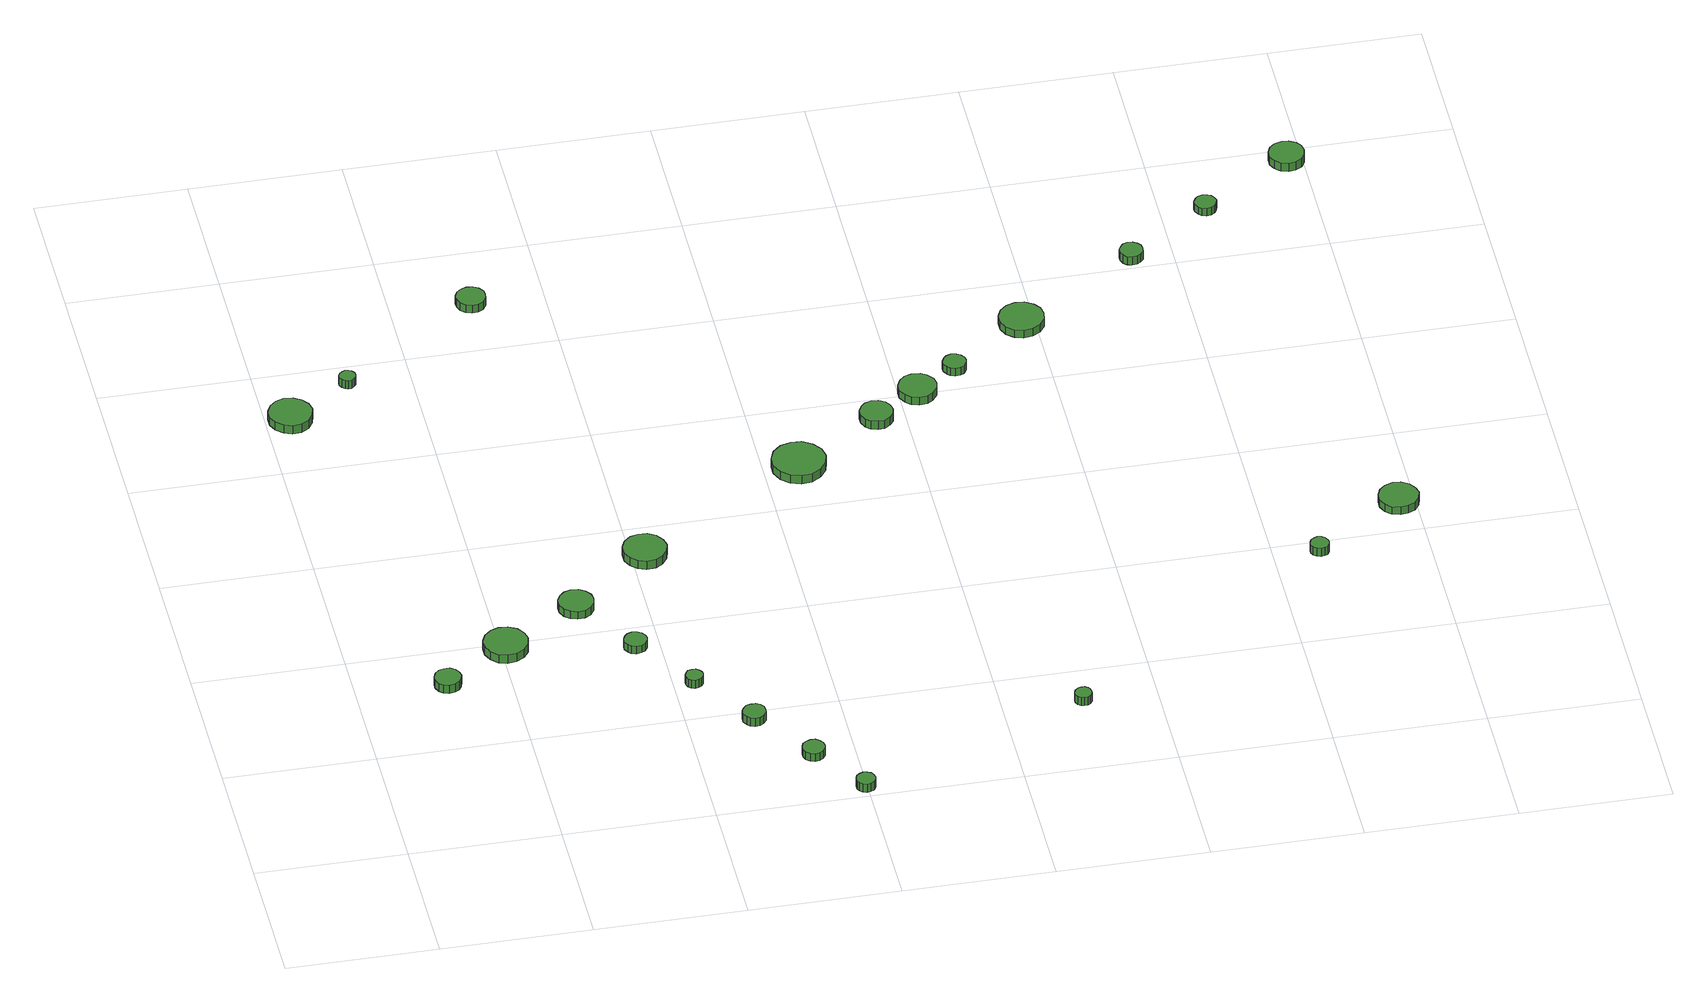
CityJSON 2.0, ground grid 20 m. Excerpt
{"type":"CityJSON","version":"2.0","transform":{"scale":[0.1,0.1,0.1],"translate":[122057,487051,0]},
"CityObjects":{
"tree1":{"type":"SolitaryVegetationObject","attributes":{"function":"something"},"geometry":[{"type":"MultiSurface","lod":"1","boundaries":[[[0,1,2,3,4,5,6,7,8,9,10,11,12,13,14]],[[15,16,17,18,19,20,21,22,23,24,25,26,27,28,29]],[[0,29,28,1]],[[1,28,27,2]],[[2,27,26,3]],[[3,26,25,4]],[[4,25,24,5]],[[5,24,23,6]],[[6,23,22,7]],[[7,22,21,8]],[[8,21,20,9]],[[9,20,19,10]],[[10,19,18,11]],[[11,18,17,12]],[[12,17,16,13]],[[13,16,15,14]],[[14,15,29,0]]]}]},
"tree2":{"type":"SolitaryVegetationObject","attributes":{"function":"something"},"geometry":[{"type":"MultiSurface","lod":"1","boundaries":[[[30,31,32,33,34,35,36,37,38,39,40,41,42,43,44]],[[45,46,47,48,49,50,51,52,53,54,55,56,57,58,59]],[[30,59,58,31]],[[31,58,57,32]],[[32,57,56,33]],[[33,56,55,34]],[[34,55,54,35]],[[35,54,53,36]],[[36,53,52,37]],[[37,52,51,38]],[[38,51,50,39]],[[39,50,49,40]],[[40,49,48,41]],[[41,48,47,42]],[[42,47,46,43]],[[43,46,45,44]],[[44,45,59,30]]]}]},
"tree3":{"type":"SolitaryVegetationObject","attributes":{"function":"something"},"geometry":[{"type":"MultiSurface","lod":"1","boundaries":[[[60,61,62,63,64,65,66,67,68,69,70,71,72,73,74]],[[75,76,77,78,79,80,81,82,83,84,85,86,87,88,89]],[[60,89,88,61]],[[61,88,87,62]],[[62,87,86,63]],[[63,86,85,64]],[[64,85,84,65]],[[65,84,83,66]],[[66,83,82,67]],[[67,82,81,68]],[[68,81,80,69]],[[69,80,79,70]],[[70,79,78,71]],[[71,78,77,72]],[[72,77,76,73]],[[73,76,75,74]],[[74,75,89,60]]]}]},
"tree4":{"type":"SolitaryVegetationObject","attributes":{"function":"something"},"geometry":[{"type":"MultiSurface","lod":"1","boundaries":[[[90,91,92,93,94,95,96,97,98,99,100,101,102,103,104]],[[105,106,107,108,109,110,111,112,113,114,115,116,117,118,119]],[[90,119,118,91]],[[91,118,117,92]],[[92,117,116,93]],[[93,116,115,94]],[[94,115,114,95]],[[95,114,113,96]],[[96,113,112,97]],[[97,112,111,98]],[[98,111,110,99]],[[99,110,109,100]],[[100,109,108,101]],[[101,108,107,102]],[[102,107,106,103]],[[103,106,105,104]],[[104,105,119,90]]]}]},
"tree5":{"type":"SolitaryVegetationObject","attributes":{"function":"something"},"geometry":[{"type":"MultiSurface","lod":"1","boundaries":[[[120,121,122,123,124,125,126,127,128,129,130,131,132,133,134]],[[135,136,137,138,139,140,141,142,143,144,145,146,147,148,149]],[[120,149,148,121]],[[121,148,147,122]],[[122,147,146,123]],[[123,146,145,124]],[[124,145,144,125]],[[125,144,143,126]],[[126,143,142,127]],[[127,142,141,128]],[[128,141,140,129]],[[129,140,139,130]],[[130,139,138,131]],[[131,138,137,132]],[[132,137,136,133]],[[133,136,135,134]],[[134,135,149,120]]]}]},
"tree6":{"type":"SolitaryVegetationObject","attributes":{"function":"something"},"geometry":[{"type":"MultiSurface","lod":"1","boundaries":[[[150,151,152,153,154,155,156,157,158,159,160,161,162,163,164]],[[165,166,167,168,169,170,171,172,173,174,175,176,177,178,179]],[[150,179,178,151]],[[151,178,177,152]],[[152,177,176,153]],[[153,176,175,154]],[[154,175,174,155]],[[155,174,173,156]],[[156,173,172,157]],[[157,172,171,158]],[[158,171,170,159]],[[159,170,169,160]],[[160,169,168,161]],[[161,168,167,162]],[[162,167,166,163]],[[163,166,165,164]],[[164,165,179,150]]]}]},
"tree7":{"type":"SolitaryVegetationObject","attributes":{"function":"something"},"geometry":[{"type":"MultiSurface","lod":"1","boundaries":[[[180,181,182,183,184,185,186,187,188,189,190,191,192,193,194]],[[195,196,197,198,199,200,201,202,203,204,205,206,207,208,209]],[[180,209,208,181]],[[181,208,207,182]],[[182,207,206,183]],[[183,206,205,184]],[[184,205,204,185]],[[185,204,203,186]],[[186,203,202,187]],[[187,202,201,188]],[[188,201,200,189]],[[189,200,199,190]],[[190,199,198,191]],[[191,198,197,192]],[[192,197,196,193]],[[193,196,195,194]],[[194,195,209,180]]]}]},
"tree8":{"type":"SolitaryVegetationObject","attributes":{"function":"something"},"geometry":[{"type":"MultiSurface","lod":"1","boundaries":[[[210,211,212,213,214,215,216,217,218,219,220,221,222,223,224]],[[225,226,227,228,229,230,231,232,233,234,235,236,237,238,239]],[[210,239,238,211]],[[211,238,237,212]],[[212,237,236,213]],[[213,236,235,214]],[[214,235,234,215]],[[215,234,233,216]],[[216,233,232,217]],[[217,232,231,218]],[[218,231,230,219]],[[219,230,229,220]],[[220,229,228,221]],[[221,228,227,222]],[[222,227,226,223]],[[223,226,225,224]],[[224,225,239,210]]]}]},
"tree9":{"type":"SolitaryVegetationObject","attributes":{"function":"something"},"geometry":[{"type":"MultiSurface","lod":"1","boundaries":[[[240,241,242,243,244,245,246,247,248,249,250,251,252,253,254]],[[255,256,257,258,259,260,261,262,263,264,265,266,267,268,269]],[[240,269,268,241]],[[241,268,267,242]],[[242,267,266,243]],[[243,266,265,244]],[[244,265,264,245]],[[245,264,263,246]],[[246,263,262,247]],[[247,262,261,248]],[[248,261,260,249]],[[249,260,259,250]],[[250,259,258,251]],[[251,258,257,252]],[[252,257,256,253]],[[253,256,255,254]],[[254,255,269,240]]]}]},
"tree10":{"type":"SolitaryVegetationObject","attributes":{"function":"something"},"geometry":[{"type":"MultiSurface","lod":"1","boundaries":[[[270,271,272,273,274,275,276,277,278,279,280,281,282,283,284]],[[285,286,287,288,289,290,291,292,293,294,295,296,297,298,299]],[[270,299,298,271]],[[271,298,297,272]],[[272,297,296,273]],[[273,296,295,274]],[[274,295,294,275]],[[275,294,293,276]],[[276,293,292,277]],[[277,292,291,278]],[[278,291,290,279]],[[279,290,289,280]],[[280,289,288,281]],[[281,288,287,282]],[[282,287,286,283]],[[283,286,285,284]],[[284,285,299,270]]]}]},
"tree11":{"type":"SolitaryVegetationObject","attributes":{"function":"something"},"geometry":[{"type":"MultiSurface","lod":"1","boundaries":[[[300,301,302,303,304,305,306,307,308,309,310,311,312,313,314]],[[315,316,317,318,319,320,321,322,323,324,325,326,327,328,329]],[[300,329,328,301]],[[301,328,327,302]],[[302,327,326,303]],[[303,326,325,304]],[[304,325,324,305]],[[305,324,323,306]],[[306,323,322,307]],[[307,322,321,308]],[[308,321,320,309]],[[309,320,319,310]],[[310,319,318,311]],[[311,318,317,312]],[[312,317,316,313]],[[313,316,315,314]],[[314,315,329,300]]]}]},
"tree12":{"type":"SolitaryVegetationObject","attributes":{"function":"something"},"geometry":[{"type":"MultiSurface","lod":"1","boundaries":[[[330,331,332,333,334,335,336,337,338,339,340,341,342,343,344]],[[345,346,347,348,349,350,351,352,353,354,355,356,357,358,359]],[[330,359,358,331]],[[331,358,357,332]],[[332,357,356,333]],[[333,356,355,334]],[[334,355,354,335]],[[335,354,353,336]],[[336,353,352,337]],[[337,352,351,338]],[[338,351,350,339]],[[339,350,349,340]],[[340,349,348,341]],[[341,348,347,342]],[[342,347,346,343]],[[343,346,345,344]],[[344,345,359,330]]]}]},
"tree13":{"type":"SolitaryVegetationObject","attributes":{"function":"something"},"geometry":[{"type":"MultiSurface","lod":"1","boundaries":[[[360,361,362,363,364,365,366,367,368,369,370,371,372,373,374]],[[375,376,377,378,379,380,381,382,383,384,385,386,387,388,389]],[[360,389,388,361]],[[361,388,387,362]],[[362,387,386,363]],[[363,386,385,364]],[[364,385,384,365]],[[365,384,383,366]],[[366,383,382,367]],[[367,382,381,368]],[[368,381,380,369]],[[369,380,379,370]],[[370,379,378,371]],[[371,378,377,372]],[[372,377,376,373]],[[373,376,375,374]],[[374,375,389,360]]]}]},
"tree14":{"type":"SolitaryVegetationObject","attributes":{"function":"something"},"geometry":[{"type":"MultiSurface","lod":"1","boundaries":[[[390,391,392,393,394,395,396,397,398,399,400,401,402,403,404]],[[405,406,407,408,409,410,411,412,413,414,415,416,417,418,419]],[[390,419,418,391]],[[391,418,417,392]],[[392,417,416,393]],[[393,416,415,394]],[[394,415,414,395]],[[395,414,413,396]],[[396,413,412,397]],[[397,412,411,398]],[[398,411,410,399]],[[399,410,409,400]],[[400,409,408,401]],[[401,408,407,402]],[[402,407,406,403]],[[403,406,405,404]],[[404,405,419,390]]]}]},
"tree15":{"type":"SolitaryVegetationObject","attributes":{"function":"something"},"geometry":[{"type":"MultiSurface","lod":"1","boundaries":[[[420,421,422,423,424,425,426,427,428,429,430,431,432,433,434]],[[435,436,437,438,439,440,441,442,443,444,445,446,447,448,449]],[[420,449,448,421]],[[421,448,447,422]],[[422,447,446,423]],[[423,446,445,424]],[[424,445,444,425]],[[425,444,443,426]],[[426,443,442,427]],[[427,442,441,428]],[[428,441,440,429]],[[429,440,439,430]],[[430,439,438,431]],[[431,438,437,432]],[[432,437,436,433]],[[433,436,435,434]],[[434,435,449,420]]]}]},
"tree16":{"type":"SolitaryVegetationObject","attributes":{"function":"something"},"geometry":[{"type":"MultiSurface","lod":"1","boundaries":[[[450,451,452,453,454,455,456,457,458,459,460,461,462,463,464]],[[465,466,467,468,469,470,471,472,473,474,475,476,477,478,479]],[[450,479,478,451]],[[451,478,477,452]],[[452,477,476,453]],[[453,476,475,454]],[[454,475,474,455]],[[455,474,473,456]],[[456,473,472,457]],[[457,472,471,458]],[[458,471,470,459]],[[459,470,469,460]],[[460,469,468,461]],[[461,468,467,462]],[[462,467,466,463]],[[463,466,465,464]],[[464,465,479,450]]]}]},
"tree17":{"type":"SolitaryVegetationObject","attributes":{"function":"something"},"geometry":[{"type":"MultiSurface","lod":"1","boundaries":[[[480,481,482,483,484,485,486,487,488,489,490,491,492,493,494]],[[495,496,497,498,499,500,501,502,503,504,505,506,507,508,509]],[[480,509,508,481]],[[481,508,507,482]],[[482,507,506,483]],[[483,506,505,484]],[[484,505,504,485]],[[485,504,503,486]],[[486,503,502,487]],[[487,502,501,488]],[[488,501,500,489]],[[489,500,499,490]],[[490,499,498,491]],[[491,498,497,492]],[[492,497,496,493]],[[493,496,495,494]],[[494,495,509,480]]]}]},
"tree18":{"type":"SolitaryVegetationObject","attributes":{"function":"something"},"geometry":[{"type":"MultiSurface","lod":"1","boundaries":[[[510,511,512,513,514,515,516,517,518,519,520,521,522,523,524]],[[525,526,527,528,529,530,531,532,533,534,535,536,537,538,539]],[[510,539,538,511]],[[511,538,537,512]],[[512,537,536,513]],[[513,536,535,514]],[[514,535,534,515]],[[515,534,533,516]],[[516,533,532,517]],[[517,532,531,518]],[[518,531,530,519]],[[519,530,529,520]],[[520,529,528,521]],[[521,528,527,522]],[[522,527,526,523]],[[523,526,525,524]],[[524,525,539,510]]]}]},
"tree19":{"type":"SolitaryVegetationObject","attributes":{"function":"something"},"geometry":[{"type":"MultiSurface","lod":"1","boundaries":[[[540,541,542,543,544,545,546,547,548,549,550,551,552,553,554]],[[555,556,557,558,559,560,561,562,563,564,565,566,567,568,569]],[[540,569,568,541]],[[541,568,567,542]],[[542,567,566,543]],[[543,566,565,544]],[[544,565,564,545]],[[545,564,563,546]],[[546,563,562,547]],[[547,562,561,548]],[[548,561,560,549]],[[549,560,559,550]],[[550,559,558,551]],[[551,558,557,552]],[[552,557,556,553]],[[553,556,555,554]],[[554,555,569,540]]]}]},
"tree20":{"type":"SolitaryVegetationObject","attributes":{"function":"something"},"geometry":[{"type":"MultiSurface","lod":"1","boundaries":[[[570,571,572,573,574,575,576,577,578,579,580,581,582,583,584]],[[585,586,587,588,589,590,591,592,593,594,595,596,597,598,599]],[[570,599,598,571]],[[571,598,597,572]],[[572,597,596,573]],[[573,596,595,574]],[[574,595,594,575]],[[575,594,593,576]],[[576,593,592,577]],[[577,592,591,578]],[[578,591,590,579]],[[579,590,589,580]],[[580,589,588,581]],[[581,588,587,582]],[[582,587,586,583]],[[583,586,585,584]],[[584,585,599,570]]]}]},
"tree21":{"type":"SolitaryVegetationObject","attributes":{"function":"something"},"geometry":[{"type":"MultiSurface","lod":"1","boundaries":[[[600,601,602,603,604,605,606,607,608,609,610,611,612,613,614]],[[615,616,617,618,619,620,621,622,623,624,625,626,627,628,629]],[[600,629,628,601]],[[601,628,627,602]],[[602,627,626,603]],[[603,626,625,604]],[[604,625,624,605]],[[605,624,623,606]],[[606,623,622,607]],[[607,622,621,608]],[[608,621,620,609]],[[609,620,619,610]],[[610,619,618,611]],[[611,618,617,612]],[[612,617,616,613]],[[613,616,615,614]],[[614,615,629,600]]]}]},
"tree22":{"type":"SolitaryVegetationObject","attributes":{"function":"something"},"geometry":[{"type":"MultiSurface","lod":"1","boundaries":[[[630,631,632,633,634,635,636,637,638,639,640,641,642,643,644]],[[645,646,647,648,649,650,651,652,653,654,655,656,657,658,659]],[[630,659,658,631]],[[631,658,657,632]],[[632,657,656,633]],[[633,656,655,634]],[[634,655,654,635]],[[635,654,653,636]],[[636,653,652,637]],[[637,652,651,638]],[[638,651,650,639]],[[639,650,649,640]],[[640,649,648,641]],[[641,648,647,642]],[[642,647,646,643]],[[643,646,645,644]],[[644,645,659,630]]]}]},
"tree23":{"type":"SolitaryVegetationObject","attributes":{"function":"something"},"geometry":[{"type":"MultiSurface","lod":"1","boundaries":[[[660,661,662,663,664,665,666,667,668,669,670,671,672,673,674]],[[675,676,677,678,679,680,681,682,683,684,685,686,687,688,689]],[[660,689,688,661]],[[661,688,687,662]],[[662,687,686,663]],[[663,686,685,664]],[[664,685,684,665]],[[665,684,683,666]],[[666,683,682,667]],[[667,682,681,668]],[[668,681,680,669]],[[669,680,679,670]],[[670,679,678,671]],[[671,678,677,672]],[[672,677,676,673]],[[673,676,675,674]],[[674,675,689,660]]]}]}
},
"vertices":[
[137,331,15],[135,338,15],[131,344,15],[125,348,15],[117,348,15],[110,346,15],[105,341,15],[102,334,15],[102,327,15],[105,320,15],[110,315,15],[117,313,15],[125,314,15],[131,318,15],[135,323,15],[135,323,2],[131,318,2],[125,314,2],[117,313,2],[110,315,2],[105,320,2],[102,327,2],[102,334,2],[105,341,2],[110,346,2],[117,348,2],[125,348,2],[131,344,2],[135,338,2],[137,331,2],
[60,900,20],[57,912,20],[50,921,20],[40,927,20],[28,929,20],[17,925,20],[8,917,20],[3,906,20],[3,894,20],[8,883,20],[17,875,20],[28,871,20],[40,872,20],[50,878,20],[57,888,20],[57,888,7],[50,878,7],[40,872,7],[28,871,7],[17,875,7],[8,883,7],[3,894,7],[3,906,7],[8,917,7],[17,925,7],[28,929,7],[40,927,7],[50,921,7],[57,912,7],[60,900,7],
[235,387,16],[232,399,16],[225,409,16],[214,415,16],[202,416,16],[191,412,16],[182,404,16],[177,393,16],[177,381,16],[182,370,16],[191,361,16],[202,358,16],[214,359,16],[225,365,16],[232,375,16],[232,375,3],[225,365,3],[214,359,3],[202,358,3],[191,361,3],[182,370,3],[177,381,3],[177,393,3],[182,404,3],[191,412,3],[202,416,3],[214,415,3],[225,409,3],[232,399,3],[235,387,3],
[129,964,16],[128,968,16],[125,972,16],[121,974,16],[117,975,16],[113,973,16],[109,970,16],[107,966,16],[107,962,16],[109,957,16],[113,954,16],[117,953,16],[121,953,16],[125,956,16],[128,959,16],[128,959,3],[125,956,3],[121,953,3],[117,953,3],[113,954,3],[109,957,3],[107,962,3],[107,966,3],[109,970,3],[113,973,3],[117,975,3],[121,974,3],[125,972,3],[128,968,3],[129,964,3],
[333,451,16],[331,460,16],[325,468,16],[317,473,16],[307,474,16],[298,471,16],[291,464,16],[287,456,16],[287,446,16],[291,437,16],[298,431,16],[307,428,16],[317,429,16],[325,433,16],[331,441,16],[331,441,4],[325,433,4],[317,429,4],[307,428,4],[298,431,4],[291,437,4],[287,446,4],[287,456,4],[291,464,4],[298,471,4],[307,474,4],[317,473,4],[325,468,4],[331,460,4],[333,451,4],
[383,358,16],[382,364,16],[378,369,16],[373,372,16],[366,373,16],[360,371,16],[356,367,16],[353,361,16],[353,355,16],[356,349,16],[360,345,16],[366,343,16],[373,344,16],[378,347,16],[382,352,16],[382,352,4],[378,347,4],[373,344,4],[366,343,4],[360,345,4],[356,349,4],[353,355,4],[353,361,4],[356,367,4],[360,371,4],[366,373,4],[373,372,4],[378,369,4],[382,364,4],[383,358,4],
[438,270,17],[437,274,17],[434,278,17],[430,281,17],[425,281,17],[420,280,17],[417,276,17],[415,272,17],[415,267,17],[417,263,17],[420,260,17],[425,258,17],[430,259,17],[434,261,17],[437,265,17],[437,265,4],[434,261,4],[430,259,4],[425,258,4],[420,260,4],[417,263,4],[415,267,4],[415,272,4],[417,276,4],[420,280,4],[425,281,4],[430,281,4],[434,278,4],[437,274,4],[438,270,4],
[501,181,17],[500,188,17],[496,193,17],[491,196,17],[484,196,17],[478,195,17],[474,190,17],[471,185,17],[471,178,17],[474,172,17],[478,168,17],[484,166,17],[491,167,17],[496,170,17],[500,175,17],[500,175,4],[496,170,4],[491,167,4],[484,166,4],[478,168,4],[474,172,4],[471,178,4],[471,185,4],[474,190,4],[478,195,4],[484,196,4],[491,196,4],[496,193,4],[500,188,4],[501,181,4],
[560,94,17],[559,100,17],[555,105,17],[550,109,17],[544,109,17],[538,107,17],[533,103,17],[531,97,17],[531,91,17],[533,85,17],[538,81,17],[544,79,17],[550,80,17],[555,83,17],[559,88,17],[559,88,5],[555,83,5],[550,80,5],[544,79,5],[538,81,5],[533,85,5],[531,91,5],[531,97,5],[533,103,5],[538,107,5],[544,109,5],[550,109,5],[555,105,5],[559,100,5],[560,94,5],
[445,535,21],[442,546,21],[435,556,21],[425,562,21],[413,563,21],[402,560,21],[393,552,21],[388,541,21],[388,529,21],[393,518,21],[402,510,21],[413,506,21],[425,507,21],[435,513,21],[442,523,21],[442,523,8],[435,513,8],[425,507,8],[413,506,8],[402,510,8],[393,518,8],[388,529,8],[388,541,8],[393,552,8],[402,560,8],[413,563,8],[425,562,8],[435,556,8],[442,546,8],[445,535,8],
[610,17,17],[609,22,17],[606,27,17],[601,29,17],[596,30,17],[591,28,17],[587,25,17],[585,20,17],[585,14,17],[587,10,17],[591,6,17],[596,4,17],[601,5,17],[606,8,17],[609,12,17],[609,12,4],[606,8,4],[601,5,4],[596,4,4],[591,6,4],[587,10,4],[585,14,4],[585,20,4],[587,25,4],[591,28,4],[596,30,4],[601,29,4],[606,27,4],[609,22,4],[610,17,4],
[323,1092,17],[322,1099,17],[317,1106,17],[310,1110,17],[302,1111,17],[294,1108,17],[288,1103,17],[285,1096,17],[285,1088,17],[288,1080,17],[294,1075,17],[302,1072,17],[310,1073,17],[317,1077,17],[322,1084,17],[322,1084,5],[317,1077,5],[310,1073,5],[302,1072,5],[294,1075,5],[288,1080,5],[285,1088,5],[285,1096,5],[288,1103,5],[294,1108,5],[302,1111,5],[310,1110,5],[317,1106,5],[322,1099,5],[323,1092,5],
[681,681,16],[678,695,16],[669,707,16],[656,715,16],[642,716,16],[628,712,16],[617,702,16],[611,688,16],[611,674,16],[617,660,16],[628,650,16],[642,646,16],[656,647,16],[669,655,16],[678,667,16],[678,667,3],[669,655,3],[656,647,3],[642,646,3],[628,650,3],[617,660,3],[611,674,3],[611,688,3],[617,702,3],[628,712,3],[642,716,3],[656,715,3],[669,707,3],[678,695,3],[681,681,3],
[914,133,19],[913,138,19],[911,141,19],[907,144,19],[902,144,19],[898,143,19],[894,140,19],[892,135,19],[892,131,19],[894,126,19],[898,123,19],[902,122,19],[907,122,19],[911,125,19],[913,128,19],[913,128,6],[911,125,6],[907,122,6],[902,122,6],[898,123,6],[894,126,6],[892,131,6],[892,135,6],[894,140,6],[898,143,6],[902,144,6],[907,144,6],[911,141,6],[913,138,6],[914,133,6],
[784,759,15],[782,768,15],[777,775,15],[769,780,15],[760,781,15],[751,778,15],[745,772,15],[741,764,15],[741,755,15],[745,746,15],[751,740,15],[760,738,15],[769,738,15],[777,743,15],[782,750,15],[782,750,2],[777,743,2],[769,738,2],[760,738,2],[751,740,2],[745,746,2],[741,755,2],[741,764,2],[745,772,2],[751,778,2],[760,781,2],[769,780,2],[777,775,2],[782,768,2],[784,759,2],
[849,800,15],[847,810,15],[840,819,15],[832,824,15],[821,825,15],[811,822,15],[804,815,15],[799,805,15],[799,795,15],[804,785,15],[811,778,15],[821,775,15],[832,776,15],[840,781,15],[847,790,15],[847,790,3],[840,781,3],[832,776,3],[821,775,3],[811,778,3],[804,785,3],[799,795,3],[799,805,3],[804,815,3],[811,822,3],[821,825,3],[832,824,3],[840,819,3],[847,810,3],[849,800,3],
[895,840,15],[894,846,15],[890,851,15],[885,854,15],[878,855,15],[872,853,15],[868,849,15],[865,843,15],[865,837,15],[868,831,15],[872,827,15],[878,825,15],[885,825,15],[890,828,15],[894,834,15],[894,834,3],[890,828,3],[885,825,3],[878,825,3],[872,827,3],[868,831,3],[865,837,3],[865,843,3],[868,849,3],[872,853,3],[878,855,3],[885,854,3],[890,851,3],[894,846,3],[895,840,3],
[1011,914,15],[1009,926,15],[1002,935,15],[991,942,15],[979,943,15],[967,939,15],[958,931,15],[953,920,15],[953,907,15],[958,896,15],[967,888,15],[979,884,15],[991,886,15],[1002,892,15],[1009,902,15],[1009,902,3],[1002,892,3],[991,886,3],[979,884,3],[967,888,3],[958,896,3],[953,907,3],[953,920,3],[958,931,3],[967,939,3],[979,943,3],[991,942,3],[1002,935,3],[1009,926,3],[1011,914,3],
[1271,375,19],[1270,380,19],[1267,385,19],[1263,387,19],[1258,388,19],[1253,386,19],[1249,383,19],[1247,378,19],[1247,373,19],[1249,368,19],[1253,365,19],[1258,363,19],[1263,364,19],[1267,366,19],[1270,370,19],[1270,370,6],[1267,366,6],[1263,364,6],[1258,363,6],[1253,365,6],[1249,368,6],[1247,373,6],[1247,378,6],[1249,383,6],[1253,386,6],[1258,388,6],[1263,387,6],[1267,385,6],[1270,380,6],[1271,375,6],
[1161,1020,15],[1160,1027,15],[1156,1032,15],[1151,1035,15],[1144,1036,15],[1138,1034,15],[1134,1029,15],[1131,1024,15],[1131,1017,15],[1134,1011,15],[1138,1007,15],[1144,1005,15],[1151,1006,15],[1156,1009,15],[1160,1014,15],[1160,1014,2],[1156,1009,2],[1151,1006,2],[1144,1005,2],[1138,1007,2],[1134,1011,2],[1131,1017,2],[1131,1024,2],[1134,1029,2],[1138,1034,2],[1144,1036,2],[1151,1035,2],[1156,1032,2],[1160,1027,2],[1161,1020,2],
[1404,455,17],[1401,465,17],[1395,474,17],[1385,480,17],[1375,481,17],[1364,477,17],[1356,470,17],[1352,460,17],[1352,449,17],[1356,439,17],[1364,432,17],[1375,429,17],[1385,430,17],[1395,435,17],[1401,444,17],[1401,444,5],[1395,435,5],[1385,430,5],[1375,429,5],[1364,432,5],[1356,439,5],[1352,449,5],[1352,460,5],[1356,470,5],[1364,477,5],[1375,481,5],[1385,480,5],[1395,474,5],[1401,465,5],[1404,455,5],
[1273,1099,15],[1271,1105,15],[1268,1109,15],[1263,1112,15],[1257,1113,15],[1251,1111,15],[1247,1107,15],[1244,1102,15],[1244,1096,15],[1247,1090,15],[1251,1086,15],[1257,1084,15],[1263,1085,15],[1268,1088,15],[1271,1093,15],[1271,1093,3],[1268,1088,3],[1263,1085,3],[1257,1084,3],[1251,1086,3],[1247,1090,3],[1244,1096,3],[1244,1102,3],[1247,1107,3],[1251,1111,3],[1257,1113,3],[1263,1112,3],[1268,1109,3],[1271,1105,3],[1273,1099,3],
[1403,1179,14],[1401,1189,14],[1396,1196,14],[1387,1201,14],[1378,1202,14],[1368,1199,14],[1361,1193,14],[1357,1184,14],[1357,1174,14],[1361,1165,14],[1368,1159,14],[1378,1156,14],[1387,1157,14],[1396,1162,14],[1401,1170,14],[1401,1170,1],[1396,1162,1],[1387,1157,1],[1378,1156,1],[1368,1159,1],[1361,1165,1],[1357,1174,1],[1357,1184,1],[1361,1193,1],[1368,1199,1],[1378,1202,1],[1387,1201,1],[1396,1196,1],[1401,1189,1],[1403,1179,1]
]}
